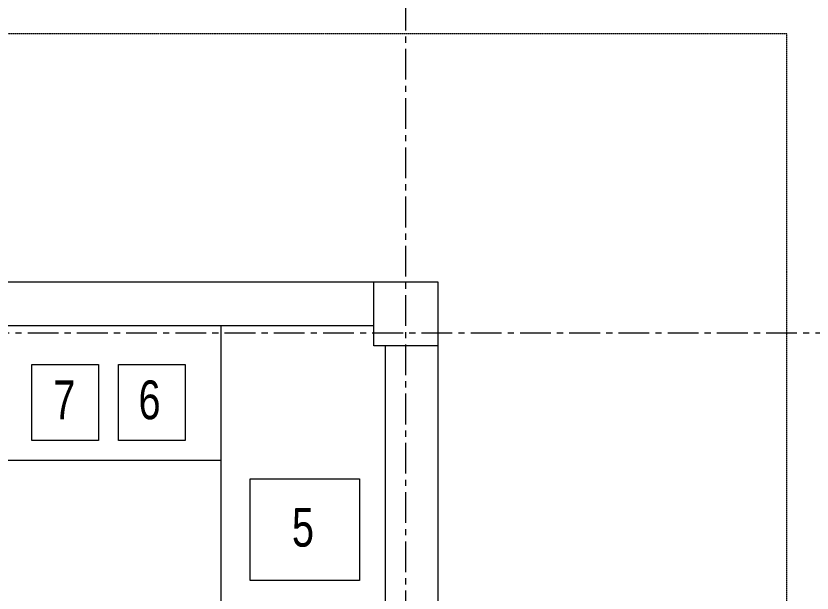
# Model space of a CAD drawing. Header units: millimetres. Extents: x 26027 to 581921, y 7230 to 233891.
# Drawn here: x 572937 to 577044, y 141006 to 143982 of the extents above; entities that cross this region are included whole.
import ezdxf

# ---------------------------------------------------------------- set-up
doc = ezdxf.new("R2010")
doc.units = ezdxf.units.MM
doc.header["$LTSCALE"] = 5
doc.linetypes.add('CENTER', pattern=[50.8, 31.75, -6.35, 6.35, -6.35])
doc.linetypes.add('HIDDEN2', pattern=[0.1875, 0.125, -0.0625])
doc.layers.add('axes', color=252, linetype='Continuous')
for name, color, linetype, lineweight in [('Medical Equipment and Furniture', 252, 'Continuous', 0), ('Proj', 252, 'HIDDEN2', 5), ('Structure', 252, 'Continuous', 5), ('Walls', 252, 'Continuous', 5)]:
    doc.layers.add(name, color=color, linetype=linetype, lineweight=lineweight)
doc.styles.add('X3G_ENTITY_2587EA', font='swisscl.ttf', dxfattribs={"height": 200})

msp = doc.modelspace()

# ---------------------------------------------------------------- linework, layer by layer
at = {"layer": 'axes', "linetype": 'CENTER', "lineweight": 0}
for p, q in [((574948.8, 120285.6, 0), (574948.8, 146390.3, 0)), ((574948.8, 120285.6, 0), (574948.8, 146390.3, 0)), ((581030.5, 142345.3, 2.4), (449113.3, 142345.3, 2.4))]:
    msp.add_line(p, q, dxfattribs=at)
at = {"layer": 'Medical Equipment and Furniture'}
msp.add_line((572304.3, 141690.3, 0), (573993.8, 141690.3, 0), dxfattribs=at)
at = {"layer": 'Medical Equipment and Furniture', "elevation": 0}
msp.add_lwpolyline([(573993.8, 142385.3), (573993.8, 137250.3)], dxfattribs=at)
for points in [[(573019, 142185), (573363.5, 142185), (573363.5, 141792.3), (573019, 141792.3)], [(573465.9, 142185), (573810.4, 142185), (573810.4, 141792.3), (573465.9, 141792.3)], [(574146.2, 141595.6), (574710, 141595.6), (574710, 141070.3), (574146.2, 141070.3)]]:
    msp.add_lwpolyline(points, close=True, dxfattribs=at)
at = {"layer": 'Proj'}
msp.add_lwpolyline([(553288.8, 127680.3), (553288.8, 126400.3), (576913.8, 126400.3), (576913.8, 143890.3), (553288.8, 143890.3), (553288.8, 142610.3)], dxfattribs=at)
at = {"layer": 'Structure', "elevation": 0}
msp.add_lwpolyline([(574783.8, 142610.3), (575113.8, 142610.3), (575113.8, 142280.3), (574783.8, 142280.3)], close=True, dxfattribs=at)
at = {"layer": 'Walls'}
for p, q in [((572098.8, 142610.3, 0), (574783.8, 142610.3, 0)), ((572098.8, 142385.3, 0), (574783.8, 142385.3, 0)), ((574843.8, 140457.8, 0), (574843.8, 142280.3, 0)), ((575113.8, 142280.3, 0), (575113.8, 140457.8, 0))]:
    msp.add_line(p, q, dxfattribs=at)

# ---------------------------------------------------------------- texts
at = {"layer": 'Medical Equipment and Furniture', "char_height": 200, "attachment_point": 2, "style": 'X3G_ENTITY_2587EA'}
for s, insert in [('7', (573186.5, 142102.3, 0)), ('6', (573626.4, 142102.3, 0)), ('5', (574418, 141445.3, 0))]:
    msp.add_mtext(s, dxfattribs=dict(at, insert=insert))

doc.saveas('drawing.dxf')
